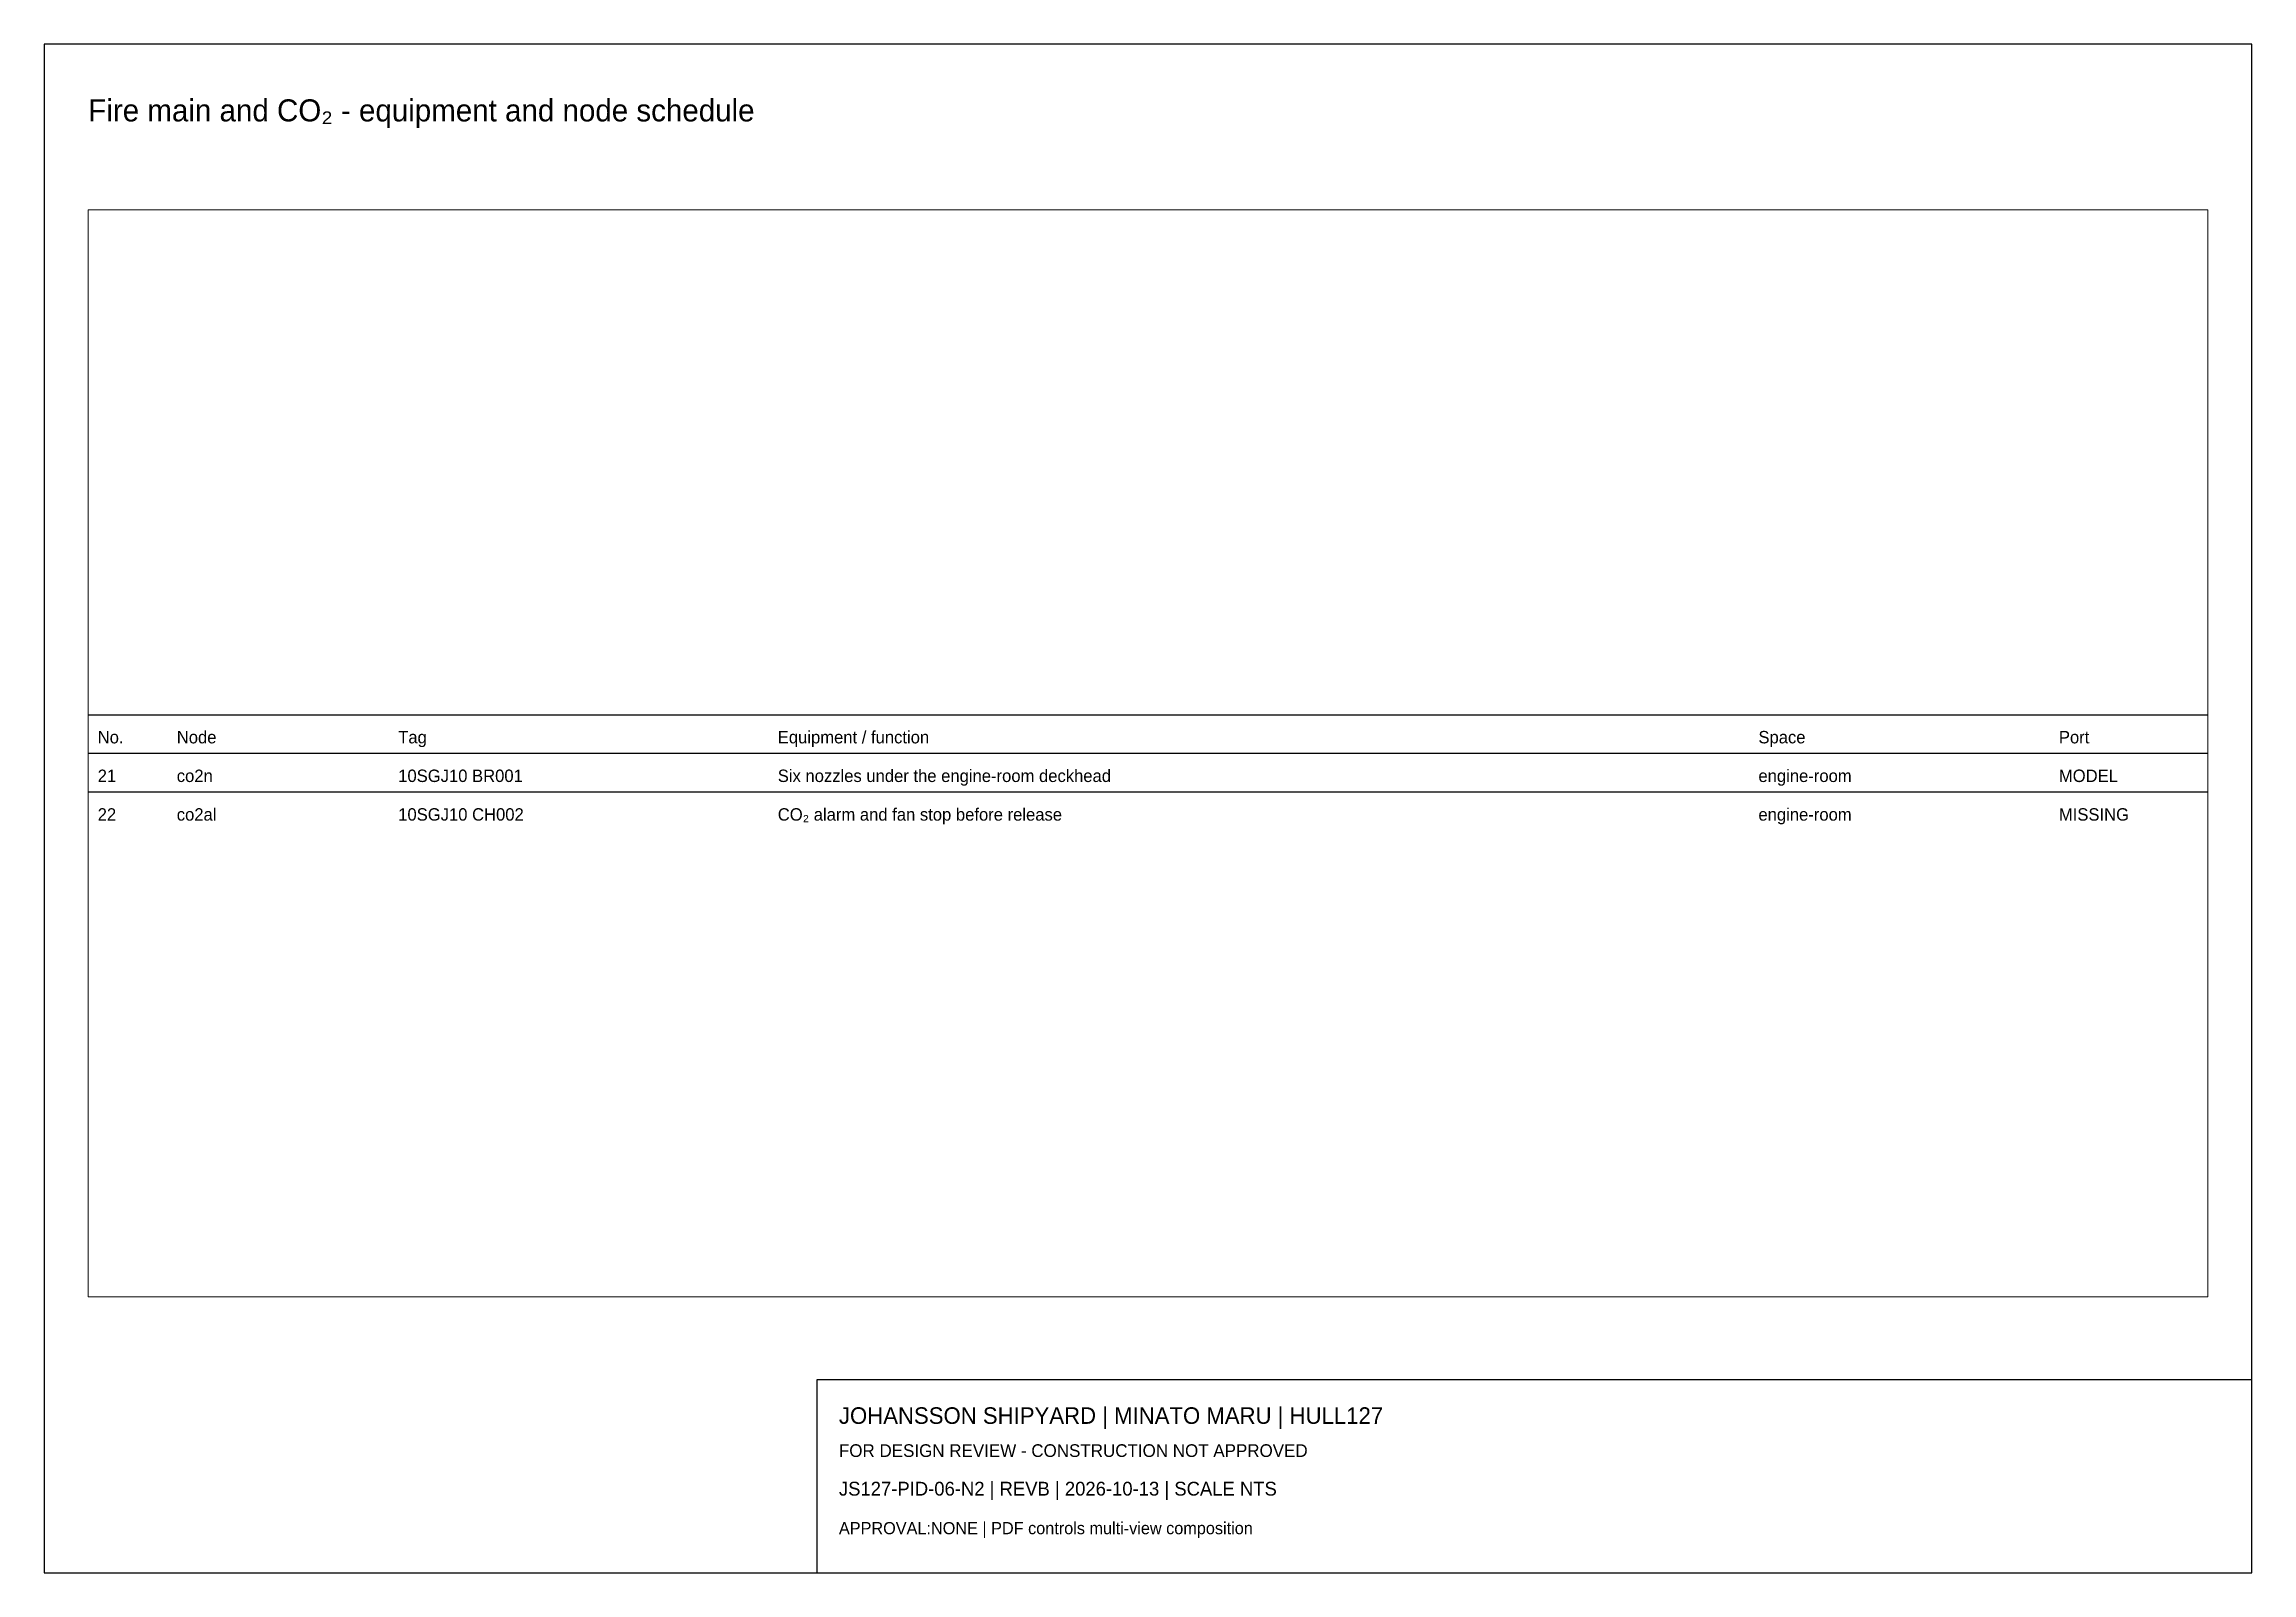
# Paper-space layout 'Layout1' of a CAD drawing. Header units: millimetres. Extents: x 10 to 410, y 10 to 287.
# The model-space entities are those that its viewports show. They can reach past a viewport. Long polylines and large blocks are cut down to what shows.
import ezdxf

# ---------------------------------------------------------------- set-up
doc = ezdxf.new("R2010")
doc.units = ezdxf.units.MM
doc.layers.add('ANNOTATION', color=7, linetype='Continuous')
doc.layers.add('GEOMETRY', color=7, linetype='Continuous')

msp = doc.modelspace()

# ---------------------------------------------------------------- linework, layer by layer
at = {"layer": 'GEOMETRY'}
for p, q in [((18, 249), (402, 249)), ((18, 242), (402, 242)), ((18, 235), (402, 235))]:
    msp.add_line(p, q, dxfattribs=at)

# ---------------------------------------------------------------- texts
at = {"layer": 'ANNOTATION'}
for s, p in [('No.', (19.7, 243.8)), ('Node', (34.03, 243.8)), ('Tag', (74.15, 243.8)), ('Equipment / function', (142.92, 243.8)), ('Space', (320.6, 243.8)), ('Port', (375.04, 243.8)), ('21', (19.7, 236.8)), ('co2n', (34.03, 236.8)), ('10SGJ10 BR001', (74.15, 236.8)), ('Six nozzles under the engine-room deckhead', (142.92, 236.8)), ('engine-room', (320.6, 236.8)), ('MODEL', (375.04, 236.8)), ('22', (19.7, 229.8)), ('co2al', (34.03, 229.8)), ('10SGJ10 CH002', (74.15, 229.8)), ('CO₂ alarm and fan stop before release', (142.92, 229.8)), ('engine-room', (320.6, 229.8)), ('MISSING', (375.04, 229.8))]:
    msp.add_text(s, height=2.25, dxfattribs=at).set_placement(p)

psp = doc.layouts.get("Layout1")

# ---------------------------------------------------------------- linework, layer by layer
for points in [[(10, 10), (410, 10), (410, 287), (10, 287)], [(150, 10), (410, 10), (410, 45), (150, 45)]]:
    psp.add_lwpolyline(points, close=True)

# ---------------------------------------------------------------- texts
for s, height, p in [('Fire main and CO₂ - equipment and node schedule', 4, (18, 273)), ('JOHANSSON SHIPYARD | MINATO MARU | HULL127', 3, (154, 37)), ('FOR DESIGN REVIEW - CONSTRUCTION NOT APPROVED', 2.3, (154, 31)), ('JS127-PID-06-N2 | REVB | 2026-10-13 | SCALE NTS', 2.5, (154, 24)), ('APPROVAL:NONE | PDF controls multi-view composition', 2.2, (154, 17))]:
    psp.add_text(s, height=height).set_placement(p)

# ---------------------------------------------------------------- viewports
at = {"layer": 'VIEWPORTS'}
psp.add_viewport(center=(210, 158.5), size=(384, 197), view_center_point=(210, 242), view_height=197, dxfattribs=at)

doc.saveas('drawing.dxf')
